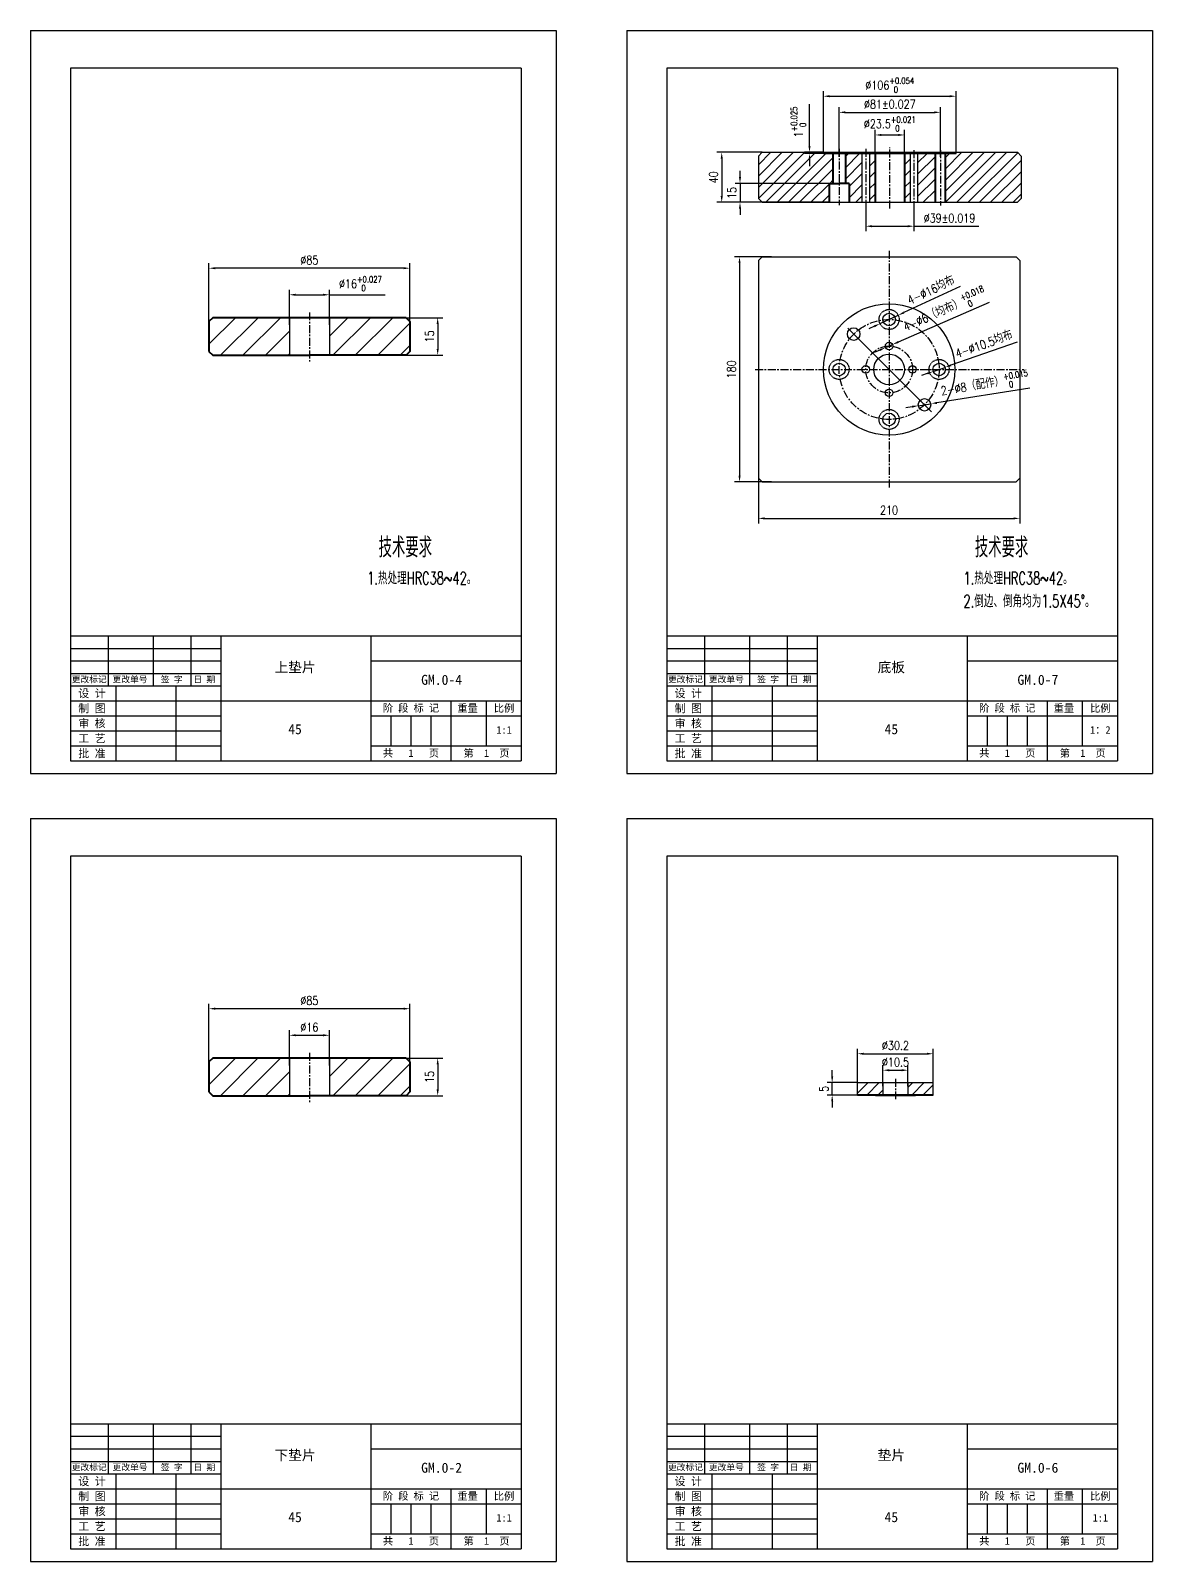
# Model space of a CAD drawing. Extents: x -23172 to -18855, y 7404 to 10591.
# Drawn here: x -19996 to -19547, y 9978 to 10590 of the extents above; entities that cross this region are included whole.
import ezdxf
from ezdxf.enums import TextEntityAlignment as Align

# ---------------------------------------------------------------- set-up
doc = ezdxf.new("R2010")
doc.units = 0
doc.header["$LTSCALE"] = 10
doc.linetypes.add('CENTER', pattern=[50.8, 31.75, -6.35, 6.35, -6.35])
doc.linetypes.add('DASHED', pattern=[0.75, 0.5, -0.25])
doc.layers.get('DEFPOINTS').update_dxf_attribs({"linetype": 'CONTINUOUS'})
for name, color, linetype in [('3中心线层', 1, 'CENTER'), ('6文字层', 3, 'CONTINUOUS'), ('7标注层', 4, 'CONTINUOUS'), ('CONT', 3, 'CONTINUOUS'), ('TEXT', 1, 'CONTINUOUS')]:
    doc.layers.add(name, color=color, linetype=linetype)
doc.layers.add('YELLOW', color=2, linetype='CONTINUOUS', lineweight=40)
doc.styles.add('CHINA1', font='')
doc.styles.add('PC_TEXTSTYLE', font='txt.shx', dxfattribs={"width": 0.8, "bigfont": 'hzfs.shx'})
doc.styles.get('CHINA1').set_extended_font_data('SimSun')
doc.dimstyles.new('TH_GBDIM', dxfattribs={"dimtxt": 3.5, "dimasz": 2.5, "dimexe": 2, "dimexo": 0, "dimgap": 1.5, "dimtad": 1, "dimdec": 1, "dimzin": 0, "dimdsep": 46, "dimtxsty": 'PC_TEXTSTYLE', "dimcen": 2.5, "dimadec": 0, "dimazin": 0, "dimtfac": 0.714286, "dimtdec": 4, "dimtmove": 0, "dimatfit": 3, "dimfxl": 1, "dimtolj": 1, "dimtzin": 0, "dimarcsym": 0})

# ---------------------------------------------------------------- blocks, each defined once
blk = doc.blocks.new('*D160')
at = {"layer": '7标注层', "color": 0, "lineweight": -2, "ltscale": 0.5}
for p, q in [((-19924.28, 10176.67), (-19924.28, 10200.95)), ((-19846.53, 10198.95), (-19921.78, 10198.95)), ((-19844.03, 10176.67), (-19844.03, 10200.95))]:
    blk.add_line(p, q, dxfattribs=at)
at = {"layer": '7标注层', "color": 0, "lineweight": -3, "ltscale": 0.5}
for points in [[(-19921.78, 10199.37), (-19921.78, 10198.54), (-19924.28, 10198.95)], [(-19846.53, 10199.37), (-19846.53, 10198.54), (-19844.03, 10198.95)]]:
    blk.add_solid(points, dxfattribs=at)
at = {"layer": 'DEFPOINTS', "color": 0, "lineweight": -3, "ltscale": 0.5}
for p in [(-19924.28, 10198.95), (-19924.28, 10176.67), (-19844.03, 10176.67)]:
    blk.add_point(p, dxfattribs=at)
at = {"layer": '7标注层', "color": 0, "lineweight": -3, "ltscale": 0.5, "insert": (-19884.16, 10202.2), "char_height": 3.5, "attachment_point": 5, "style": 'PC_TEXTSTYLE'}
blk.add_mtext('\\A1;%%c85{}{}', dxfattribs=at)
blk = doc.blocks.new('*D161')
at = {"layer": '7标注层', "color": 0, "lineweight": -2, "ltscale": 0.5}
for p, q in [((-19892.16, 10176.25), (-19892.16, 10190.33)), ((-19876.16, 10176.25), (-19876.16, 10190.33)), ((-19889.66, 10188.33), (-19878.66, 10188.33))]:
    blk.add_line(p, q, dxfattribs=at)
at = {"layer": '7标注层', "color": 0, "lineweight": -3, "ltscale": 0.5}
for points in [[(-19889.66, 10188.75), (-19889.66, 10187.92), (-19892.16, 10188.33)], [(-19878.66, 10188.75), (-19878.66, 10187.92), (-19876.16, 10188.33)]]:
    blk.add_solid(points, dxfattribs=at)
at = {"layer": 'DEFPOINTS', "color": 0, "lineweight": -3, "ltscale": 0.5}
for p in [(-19876.16, 10188.33), (-19892.16, 10176.25), (-19876.16, 10176.25)]:
    blk.add_point(p, dxfattribs=at)
at = {"layer": '7标注层', "color": 0, "lineweight": -3, "ltscale": 0.5, "insert": (-19884.16, 10191.58), "char_height": 3.5, "attachment_point": 5, "style": 'PC_TEXTSTYLE'}
blk.add_mtext('\\A1;%%c16{}{}', dxfattribs=at)
blk = doc.blocks.new('*D162')
at = {"layer": '7标注层', "color": 0, "lineweight": -2, "ltscale": 0.5}
for p, q in [((-19845.86, 10179.17), (-19830.87, 10179.17)), ((-19832.87, 10176.67), (-19832.87, 10166.67)), ((-19845.86, 10164.17), (-19830.87, 10164.17))]:
    blk.add_line(p, q, dxfattribs=at)
at = {"layer": '7标注层', "color": 0, "lineweight": -3, "ltscale": 0.5}
for points in [[(-19833.29, 10176.67), (-19832.45, 10176.67), (-19832.87, 10179.17)], [(-19833.29, 10166.67), (-19832.45, 10166.67), (-19832.87, 10164.17)]]:
    blk.add_solid(points, dxfattribs=at)
at = {"layer": 'DEFPOINTS', "color": 0, "lineweight": -3, "ltscale": 0.5}
for p in [(-19845.86, 10179.17), (-19845.86, 10164.17), (-19832.87, 10164.17)]:
    blk.add_point(p, dxfattribs=at)
at = {"layer": '7标注层', "color": 0, "lineweight": -3, "ltscale": 0.5, "insert": (-19836.12, 10171.67), "char_height": 3.5, "attachment_point": 5, "rotation": 90, "style": 'PC_TEXTSTYLE'}
blk.add_mtext('\\A1;15{}{}', dxfattribs=at)
blk = doc.blocks.new('*D163')
at = {"layer": '7标注层', "color": 0, "lineweight": -2, "ltscale": 0.5}
for p, q in [((-19924.28, 10472.73), (-19924.28, 10497.01)), ((-19844.03, 10472.73), (-19844.03, 10497.01)), ((-19846.53, 10495.01), (-19921.78, 10495.01))]:
    blk.add_line(p, q, dxfattribs=at)
at = {"layer": '7标注层', "color": 0, "lineweight": -3, "ltscale": 0.5}
for points in [[(-19921.78, 10495.43), (-19921.78, 10494.59), (-19924.28, 10495.01)], [(-19846.53, 10495.43), (-19846.53, 10494.59), (-19844.03, 10495.01)]]:
    blk.add_solid(points, dxfattribs=at)
at = {"layer": 'DEFPOINTS', "color": 0, "lineweight": -3, "ltscale": 0.5}
for p in [(-19924.28, 10495.01), (-19924.28, 10472.73), (-19844.03, 10472.73)]:
    blk.add_point(p, dxfattribs=at)
at = {"layer": '7标注层', "color": 0, "lineweight": -3, "ltscale": 0.5, "insert": (-19884.16, 10498.26), "char_height": 3.5, "attachment_point": 5, "style": 'PC_TEXTSTYLE'}
blk.add_mtext('\\A1;%%c85{}{}', dxfattribs=at)
blk = doc.blocks.new('*D165')
at = {"layer": '7标注层', "color": 0, "lineweight": -2, "ltscale": 0.5}
for p, q in [((-19845.86, 10475.23), (-19830.87, 10475.23)), ((-19832.87, 10472.73), (-19832.87, 10462.73)), ((-19845.86, 10460.23), (-19830.87, 10460.23))]:
    blk.add_line(p, q, dxfattribs=at)
at = {"layer": '7标注层', "color": 0, "lineweight": -3, "ltscale": 0.5}
for points in [[(-19833.29, 10472.73), (-19832.45, 10472.73), (-19832.87, 10475.23)], [(-19833.29, 10462.73), (-19832.45, 10462.73), (-19832.87, 10460.23)]]:
    blk.add_solid(points, dxfattribs=at)
at = {"layer": 'DEFPOINTS', "color": 0, "lineweight": -3, "ltscale": 0.5}
for p in [(-19845.86, 10475.23), (-19845.86, 10460.23), (-19832.87, 10460.23)]:
    blk.add_point(p, dxfattribs=at)
at = {"layer": '7标注层', "color": 0, "lineweight": -3, "ltscale": 0.5, "insert": (-19836.12, 10467.73), "char_height": 3.5, "attachment_point": 5, "rotation": 90, "style": 'PC_TEXTSTYLE'}
blk.add_mtext('\\A1;15{}{}', dxfattribs=at)
blk = doc.blocks.new('*D164')
at = {"layer": '7标注层', "color": 0, "lineweight": -2, "ltscale": 0.5}
for p, q in [((-19892.16, 10472.31), (-19892.16, 10486.39)), ((-19889.66, 10484.39), (-19878.66, 10484.39)), ((-19876.16, 10472.31), (-19876.16, 10486.39)), ((-19876.16, 10484.39), (-19853.86, 10484.39))]:
    blk.add_line(p, q, dxfattribs=at)
at = {"layer": '7标注层', "color": 0, "lineweight": -3, "ltscale": 0.5}
for points in [[(-19889.66, 10484.81), (-19889.66, 10483.97), (-19892.16, 10484.39)], [(-19878.66, 10484.81), (-19878.66, 10483.97), (-19876.16, 10484.39)]]:
    blk.add_solid(points, dxfattribs=at)
at = {"layer": 'DEFPOINTS', "color": 0, "lineweight": -3, "ltscale": 0.5}
for p in [(-19876.16, 10484.39), (-19892.16, 10472.31), (-19876.16, 10472.31)]:
    blk.add_point(p, dxfattribs=at)
at = {"layer": '7标注层', "color": 0, "lineweight": -3, "ltscale": 0.5, "insert": (-19863.76, 10488.81), "char_height": 3.5, "attachment_point": 5, "style": 'PC_TEXTSTYLE'}
blk.add_mtext('\\A1;%%c16{}{\\H0.7143x;\\S+0.027^  0;}', dxfattribs=at)
blk = doc.blocks.new('*D166')
at = {"layer": '7标注层', "color": 0, "lineweight": -2, "ltscale": 0.5}
for p, q in [((-19665.06, 10169.4), (-19665.06, 10182.94)), ((-19662.56, 10180.94), (-19637.31, 10180.94)), ((-19634.81, 10169.4), (-19634.81, 10182.94))]:
    blk.add_line(p, q, dxfattribs=at)
at = {"layer": '7标注层', "color": 0, "lineweight": -3, "ltscale": 0.5}
for points in [[(-19662.56, 10181.35), (-19662.56, 10180.52), (-19665.06, 10180.94)], [(-19637.31, 10181.35), (-19637.31, 10180.52), (-19634.81, 10180.94)]]:
    blk.add_solid(points, dxfattribs=at)
at = {"layer": 'DEFPOINTS', "color": 0, "lineweight": -3, "ltscale": 0.5}
for p in [(-19634.81, 10180.94), (-19665.06, 10169.4), (-19634.81, 10169.4)]:
    blk.add_point(p, dxfattribs=at)
at = {"layer": '7标注层', "color": 0, "lineweight": -3, "ltscale": 0.5, "insert": (-19649.93, 10184.19), "char_height": 3.5, "attachment_point": 5, "style": 'PC_TEXTSTYLE'}
blk.add_mtext('\\A1;%%c30.2{}{}', dxfattribs=at)
blk = doc.blocks.new('*D167')
at = {"layer": '7标注层', "color": 0, "lineweight": -2, "ltscale": 0.5}
for p, q in [((-19654.93, 10167.97), (-19654.93, 10176.35)), ((-19652.43, 10174.35), (-19647.43, 10174.35)), ((-19644.93, 10167.97), (-19644.93, 10176.35))]:
    blk.add_line(p, q, dxfattribs=at)
at = {"layer": '7标注层', "color": 0, "lineweight": -3, "ltscale": 0.5}
for points in [[(-19652.43, 10174.77), (-19652.43, 10173.93), (-19654.93, 10174.35)], [(-19647.43, 10174.77), (-19647.43, 10173.93), (-19644.93, 10174.35)]]:
    blk.add_solid(points, dxfattribs=at)
at = {"layer": 'DEFPOINTS', "color": 0, "lineweight": -3, "ltscale": 0.5}
for p in [(-19644.93, 10174.35), (-19654.93, 10167.97), (-19644.93, 10167.97)]:
    blk.add_point(p, dxfattribs=at)
at = {"layer": '7标注层', "color": 0, "lineweight": -3, "ltscale": 0.5, "insert": (-19649.93, 10177.6), "char_height": 3.5, "attachment_point": 5, "style": 'PC_TEXTSTYLE'}
blk.add_mtext('\\A1;%%c10.5{}{}', dxfattribs=at)
blk = doc.blocks.new('*D168')
at = {"layer": '7标注层', "color": 0, "lineweight": -2, "ltscale": 0.5}
for p, q in [((-19675.21, 10171.9), (-19675.21, 10174.4)), ((-19665.06, 10169.4), (-19677.21, 10169.4)), ((-19675.21, 10164.4), (-19675.21, 10169.4)), ((-19665.06, 10164.4), (-19677.21, 10164.4)), ((-19675.21, 10161.9), (-19675.21, 10159.4))]:
    blk.add_line(p, q, dxfattribs=at)
at = {"layer": '7标注层', "color": 0, "lineweight": -3, "ltscale": 0.5}
for points in [[(-19675.62, 10171.9), (-19674.79, 10171.9), (-19675.21, 10169.4)], [(-19675.62, 10161.9), (-19674.79, 10161.9), (-19675.21, 10164.4)]]:
    blk.add_solid(points, dxfattribs=at)
at = {"layer": 'DEFPOINTS', "color": 0, "lineweight": -3, "ltscale": 0.5}
for p in [(-19675.21, 10169.4), (-19665.06, 10169.4), (-19665.06, 10164.4)]:
    blk.add_point(p, dxfattribs=at)
at = {"layer": '7标注层', "color": 0, "lineweight": -3, "ltscale": 0.5, "insert": (-19678.46, 10166.9), "char_height": 3.5, "attachment_point": 5, "rotation": 90, "style": 'PC_TEXTSTYLE'}
blk.add_mtext('\\A1;5{}{}', dxfattribs=at)
blk = doc.blocks.new('*D169')
at = {"layer": '7标注层', "color": 0, "lineweight": -2, "ltscale": 0.5}
for p, q in [((-19699.47, 10499.54), (-19714.23, 10499.54)), ((-19712.23, 10497.04), (-19712.23, 10412.04)), ((-19699.47, 10409.54), (-19714.23, 10409.54))]:
    blk.add_line(p, q, dxfattribs=at)
at = {"layer": '7标注层', "color": 0, "lineweight": -3, "ltscale": 0.5}
for points in [[(-19712.65, 10497.04), (-19711.81, 10497.04), (-19712.23, 10499.54)], [(-19712.65, 10412.04), (-19711.81, 10412.04), (-19712.23, 10409.54)]]:
    blk.add_solid(points, dxfattribs=at)
at = {"layer": 'DEFPOINTS', "color": 0, "lineweight": -3, "ltscale": 0.5}
for p in [(-19699.47, 10499.54), (-19712.23, 10409.54), (-19699.47, 10409.54)]:
    blk.add_point(p, dxfattribs=at)
at = {"layer": '7标注层', "color": 0, "lineweight": -3, "ltscale": 0.5, "insert": (-19715.48, 10454.54), "char_height": 3.5, "attachment_point": 5, "rotation": 90, "style": 'PC_TEXTSTYLE'}
blk.add_mtext('\\A1;180{}{}', dxfattribs=at)
blk = doc.blocks.new('*D170')
at = {"layer": '7标注层', "color": 0, "lineweight": -2, "ltscale": 0.5}
for p, q in [((-19704.69, 10420.04), (-19704.69, 10392.98)), ((-19600.22, 10420.04), (-19600.22, 10392.98)), ((-19702.19, 10394.98), (-19602.72, 10394.98))]:
    blk.add_line(p, q, dxfattribs=at)
at = {"layer": '7标注层', "color": 0, "lineweight": -3, "ltscale": 0.5}
for points in [[(-19702.19, 10395.4), (-19702.19, 10394.57), (-19704.69, 10394.98)], [(-19602.72, 10395.4), (-19602.72, 10394.57), (-19600.22, 10394.98)]]:
    blk.add_solid(points, dxfattribs=at)
at = {"layer": 'DEFPOINTS', "color": 0, "lineweight": -3, "ltscale": 0.5}
for p in [(-19704.69, 10420.04), (-19600.22, 10420.04), (-19600.22, 10394.98)]:
    blk.add_point(p, dxfattribs=at)
at = {"layer": '7标注层', "color": 0, "lineweight": -3, "ltscale": 0.5, "insert": (-19652.46, 10398.23), "char_height": 3.5, "attachment_point": 5, "style": 'PC_TEXTSTYLE'}
blk.add_mtext('\\A1;210{}{}', dxfattribs=at)
blk = doc.blocks.new('*D171')
at = {"layer": '7标注层', "color": 0, "lineweight": -2, "ltscale": 0.5}
for p, q in [((-19672.44, 10539.58), (-19672.44, 10559.33)), ((-19631.94, 10539.58), (-19631.94, 10559.33)), ((-19669.94, 10557.33), (-19634.44, 10557.33))]:
    blk.add_line(p, q, dxfattribs=at)
at = {"layer": '7标注层', "color": 0, "lineweight": -3, "ltscale": 0.5}
for points in [[(-19669.94, 10557.75), (-19669.94, 10556.92), (-19672.44, 10557.33)], [(-19634.44, 10557.75), (-19634.44, 10556.92), (-19631.94, 10557.33)]]:
    blk.add_solid(points, dxfattribs=at)
at = {"layer": 'DEFPOINTS', "color": 0, "lineweight": -3, "ltscale": 0.5}
for p in [(-19631.94, 10557.33), (-19672.44, 10539.58), (-19631.94, 10539.58)]:
    blk.add_point(p, dxfattribs=at)
at = {"layer": '7标注层', "color": 0, "lineweight": -3, "ltscale": 0.5, "insert": (-19652.19, 10560.58), "char_height": 3.5, "attachment_point": 5, "style": 'PC_TEXTSTYLE'}
blk.add_mtext('\\A1;%%c81{}{%%p0.027}', dxfattribs=at)
blk = doc.blocks.new('*D172')
at = {"layer": '7标注层', "color": 0, "lineweight": -2, "ltscale": 0.5}
for p, q in [((-19658.06, 10536.26), (-19658.06, 10550.28)), ((-19655.56, 10548.28), (-19648.81, 10548.28)), ((-19646.31, 10536.26), (-19646.31, 10550.28))]:
    blk.add_line(p, q, dxfattribs=at)
at = {"layer": '7标注层', "color": 0, "lineweight": -3, "ltscale": 0.5}
for points in [[(-19655.56, 10548.69), (-19655.56, 10547.86), (-19658.06, 10548.28)], [(-19648.81, 10548.69), (-19648.81, 10547.86), (-19646.31, 10548.28)]]:
    blk.add_solid(points, dxfattribs=at)
at = {"layer": 'DEFPOINTS', "color": 0, "lineweight": -3, "ltscale": 0.5}
for p in [(-19646.31, 10548.28), (-19658.06, 10536.26), (-19646.31, 10536.26)]:
    blk.add_point(p, dxfattribs=at)
at = {"layer": '7标注层', "color": 0, "lineweight": -3, "ltscale": 0.5, "insert": (-19652.19, 10552.69), "char_height": 3.5, "attachment_point": 5, "style": 'PC_TEXTSTYLE'}
blk.add_mtext('\\A1;%%c23.5{}{\\H0.7143x;\\S+0.021^  0;}', dxfattribs=at)
blk = doc.blocks.new('*D173')
at = {"layer": '7标注层', "color": 0, "lineweight": -2, "ltscale": 0.5}
for p, q in [((-19661.81, 10520.3), (-19661.81, 10509.8)), ((-19642.56, 10520.3), (-19642.56, 10509.8)), ((-19659.31, 10511.8), (-19645.06, 10511.8)), ((-19642.56, 10511.8), (-19616.53, 10511.8))]:
    blk.add_line(p, q, dxfattribs=at)
at = {"layer": '7标注层', "color": 0, "lineweight": -3, "ltscale": 0.5}
for points in [[(-19659.31, 10512.22), (-19659.31, 10511.38), (-19661.81, 10511.8)], [(-19645.06, 10512.22), (-19645.06, 10511.38), (-19642.56, 10511.8)]]:
    blk.add_solid(points, dxfattribs=at)
at = {"layer": 'DEFPOINTS', "color": 0, "lineweight": -3, "ltscale": 0.5}
for p in [(-19661.81, 10520.3), (-19642.56, 10520.3), (-19642.56, 10511.8)]:
    blk.add_point(p, dxfattribs=at)
at = {"layer": '7标注层', "color": 0, "lineweight": -3, "ltscale": 0.5, "insert": (-19628.3, 10515.05), "char_height": 3.5, "attachment_point": 5, "style": 'PC_TEXTSTYLE'}
blk.add_mtext('\\A1;%%c39{}{%%p0.019}', dxfattribs=at)
blk = doc.blocks.new('*D174')
at = {"layer": '7标注层', "color": 0, "lineweight": -2, "ltscale": 0.5}
for p, q in [((-19596.18, 10447.08), (-19633.39, 10441.19)), ((-19643.26, 10439.62), (-19645.73, 10439.23)), ((-19640.79, 10440.02), (-19635.86, 10440.8))]:
    blk.add_line(p, q, dxfattribs=at)
at = {"layer": '7标注层', "color": 0, "lineweight": -3, "ltscale": 0.5}
for points in [[(-19633.45, 10441.6), (-19633.32, 10440.78), (-19635.86, 10440.8)], [(-19643.33, 10440.04), (-19643.2, 10439.21), (-19640.79, 10440.02)]]:
    blk.add_solid(points, dxfattribs=at)
at = {"layer": 'DEFPOINTS', "color": 0, "lineweight": -3, "ltscale": 0.5}
for p in [(-19640.79, 10440.02), (-19635.86, 10440.8)]:
    blk.add_point(p, dxfattribs=at)
at = {"layer": '7标注层', "color": 0, "lineweight": -3, "ltscale": 0.5, "insert": (-19614.24, 10448.69), "char_height": 3.5, "attachment_point": 5, "rotation": 8.99301, "style": 'PC_TEXTSTYLE'}
blk.add_mtext('\\A1;2-%%c8（配作）{}{\\H0.7143x;\\S+0.015^  0;}', dxfattribs=at)
blk = doc.blocks.new('*D175')
at = {"layer": '7标注层', "color": 0, "lineweight": -2, "ltscale": 0.5}
for p, q in [((-19624.07, 10487.69), (-19646.56, 10477.26)), ((-19658.35, 10471.78), (-19660.62, 10470.73)), ((-19656.08, 10472.84), (-19648.83, 10476.2))]:
    blk.add_line(p, q, dxfattribs=at)
at = {"layer": '7标注层', "color": 0, "lineweight": -3, "ltscale": 0.5}
for points in [[(-19658.53, 10472.16), (-19658.18, 10471.41), (-19656.08, 10472.84)], [(-19646.73, 10477.64), (-19646.38, 10476.88), (-19648.83, 10476.2)]]:
    blk.add_solid(points, dxfattribs=at)
at = {"layer": 'DEFPOINTS', "color": 0, "lineweight": -3, "ltscale": 0.5}
for p in [(-19656.08, 10472.84), (-19648.83, 10476.2)]:
    blk.add_point(p, dxfattribs=at)
at = {"layer": '7标注层', "color": 0, "lineweight": -3, "ltscale": 0.5, "insert": (-19635.68, 10486.23), "char_height": 3.5, "attachment_point": 5, "rotation": 24.89814, "style": 'PC_TEXTSTYLE'}
blk.add_mtext('\\A1;4-%%c16均布{}{}', dxfattribs=at)
blk = doc.blocks.new('*D176')
at = {"layer": '7标注层', "color": 0, "lineweight": -2, "ltscale": 0.5}
for p, q in [((-19612.42, 10481.35), (-19648.79, 10465.49)), ((-19656.12, 10462.3), (-19658.41, 10461.3)), ((-19653.83, 10463.3), (-19651.08, 10464.5))]:
    blk.add_line(p, q, dxfattribs=at)
at = {"layer": '7标注层', "color": 0, "lineweight": -3, "ltscale": 0.5}
for points in [[(-19648.95, 10465.88), (-19648.62, 10465.11), (-19651.08, 10464.5)], [(-19656.29, 10462.68), (-19655.96, 10461.92), (-19653.83, 10463.3)]]:
    blk.add_solid(points, dxfattribs=at)
at = {"layer": 'DEFPOINTS', "color": 0, "lineweight": -3, "ltscale": 0.5}
for p in [(-19653.83, 10463.3), (-19651.08, 10464.5)]:
    blk.add_point(p, dxfattribs=at)
at = {"layer": '7标注层', "color": 0, "lineweight": -3, "ltscale": 0.5, "insert": (-19630.3, 10478.37), "char_height": 3.5, "attachment_point": 5, "rotation": 23.55558, "style": 'PC_TEXTSTYLE'}
blk.add_mtext('\\A1;4-%%c6（均布）{}{\\H0.7143x;\\S+0.018^  0;}', dxfattribs=at)
blk = doc.blocks.new('*D177')
at = {"layer": '7标注层', "color": 0, "lineweight": -2, "ltscale": 0.5}
for p, q in [((-19601.28, 10465.49), (-19627.75, 10456.19)), ((-19634.83, 10453.71), (-19630.11, 10455.37)), ((-19637.19, 10452.88), (-19639.55, 10452.05))]:
    blk.add_line(p, q, dxfattribs=at)
at = {"layer": '7标注层', "color": 0, "lineweight": -3, "ltscale": 0.5}
for points in [[(-19637.33, 10453.27), (-19637.05, 10452.49), (-19634.83, 10453.71)], [(-19627.89, 10456.59), (-19627.62, 10455.8), (-19630.11, 10455.37)]]:
    blk.add_solid(points, dxfattribs=at)
at = {"layer": 'DEFPOINTS', "color": 0, "lineweight": -3, "ltscale": 0.5}
for p in [(-19634.83, 10453.71), (-19630.11, 10455.37)]:
    blk.add_point(p, dxfattribs=at)
at = {"layer": '7标注层', "color": 0, "lineweight": -3, "ltscale": 0.5, "insert": (-19614.52, 10464.61), "char_height": 3.5, "attachment_point": 5, "rotation": 19.34754, "style": 'PC_TEXTSTYLE'}
blk.add_mtext('\\A1;4-%%c10.5均布{}{}', dxfattribs=at)
blk = doc.blocks.new('*D178')
at = {"layer": '7标注层', "color": 0, "lineweight": -2, "ltscale": 0.5}
for p, q in [((-19712.04, 10531.41), (-19712.04, 10533.91)), ((-19676.44, 10528.91), (-19714.04, 10528.91)), ((-19712.04, 10528.91), (-19712.04, 10521.35)), ((-19676.44, 10521.35), (-19714.04, 10521.35)), ((-19712.04, 10518.85), (-19712.04, 10516.35))]:
    blk.add_line(p, q, dxfattribs=at)
at = {"layer": '7标注层', "color": 0, "lineweight": -3, "ltscale": 0.5}
for points in [[(-19712.46, 10531.41), (-19711.63, 10531.41), (-19712.04, 10528.91)], [(-19712.46, 10518.85), (-19711.63, 10518.85), (-19712.04, 10521.35)]]:
    blk.add_solid(points, dxfattribs=at)
at = {"layer": 'DEFPOINTS', "color": 0, "lineweight": -3, "ltscale": 0.5}
for p in [(-19676.44, 10528.91), (-19712.04, 10521.35), (-19676.44, 10521.35)]:
    blk.add_point(p, dxfattribs=at)
at = {"layer": '7标注层', "color": 0, "lineweight": -3, "ltscale": 0.5, "insert": (-19715.29, 10525.13), "char_height": 3.5, "attachment_point": 5, "rotation": 90, "style": 'PC_TEXTSTYLE'}
blk.add_mtext('\\A1;15{}{}', dxfattribs=at)
blk = doc.blocks.new('*D179')
at = {"layer": '7标注层', "color": 0, "lineweight": -2, "ltscale": 0.5}
for p, q in [((-19703.19, 10541.35), (-19721.36, 10541.35)), ((-19719.36, 10538.85), (-19719.36, 10523.85)), ((-19703.19, 10521.35), (-19721.36, 10521.35))]:
    blk.add_line(p, q, dxfattribs=at)
at = {"layer": '7标注层', "color": 0, "lineweight": -3, "ltscale": 0.5}
for points in [[(-19719.77, 10538.85), (-19718.94, 10538.85), (-19719.36, 10541.35)], [(-19719.77, 10523.85), (-19718.94, 10523.85), (-19719.36, 10521.35)]]:
    blk.add_solid(points, dxfattribs=at)
at = {"layer": 'DEFPOINTS', "color": 0, "lineweight": -3, "ltscale": 0.5}
for p in [(-19703.19, 10541.35), (-19719.36, 10521.35), (-19703.19, 10521.35)]:
    blk.add_point(p, dxfattribs=at)
at = {"layer": '7标注层', "color": 0, "lineweight": -3, "ltscale": 0.5, "insert": (-19722.61, 10531.35), "char_height": 3.5, "attachment_point": 5, "rotation": 90, "style": 'PC_TEXTSTYLE'}
blk.add_mtext('\\A1;40{}{}', dxfattribs=at)
blk = doc.blocks.new('*D233')
at = {"layer": '7标注层', "color": 0, "lineweight": -2, "ltscale": 0.5}
for p, q in [((-19678.69, 10540.85), (-19678.69, 10565.77)), ((-19676.19, 10563.77), (-19628.19, 10563.77)), ((-19625.69, 10540.85), (-19625.69, 10565.77))]:
    blk.add_line(p, q, dxfattribs=at)
at = {"layer": '7标注层', "color": 0, "lineweight": -3, "ltscale": 0.5}
for points in [[(-19676.19, 10564.19), (-19676.19, 10563.35), (-19678.69, 10563.77)], [(-19628.19, 10564.19), (-19628.19, 10563.35), (-19625.69, 10563.77)]]:
    blk.add_solid(points, dxfattribs=at)
at = {"layer": 'DEFPOINTS', "color": 0, "lineweight": -3, "ltscale": 0.5}
for p in [(-19625.69, 10563.77), (-19678.69, 10540.85), (-19625.69, 10540.85)]:
    blk.add_point(p, dxfattribs=at)
at = {"layer": '7标注层', "color": 0, "lineweight": -3, "ltscale": 0.5, "insert": (-19652.19, 10568.19), "char_height": 3.5, "attachment_point": 5, "style": 'PC_TEXTSTYLE'}
blk.add_mtext('\\A1;%%c106{}{\\H0.7143x;\\S+0.054^  0;}', dxfattribs=at)
blk = doc.blocks.new('*D234')
at = {"layer": '7标注层', "color": 0, "lineweight": -2, "ltscale": 0.5}
for p, q in [((-19684.27, 10543.85), (-19684.27, 10560.55)), ((-19678.69, 10541.35), (-19686.27, 10541.35)), ((-19678.69, 10540.85), (-19686.27, 10540.85)), ((-19684.27, 10540.85), (-19684.27, 10541.35)), ((-19684.27, 10538.35), (-19684.27, 10535.85))]:
    blk.add_line(p, q, dxfattribs=at)
at = {"layer": '7标注层', "color": 0, "lineweight": -3, "ltscale": 0.5}
for points in [[(-19684.68, 10543.85), (-19683.85, 10543.85), (-19684.27, 10541.35)], [(-19684.68, 10538.35), (-19683.85, 10538.35), (-19684.27, 10540.85)]]:
    blk.add_solid(points, dxfattribs=at)
at = {"layer": 'DEFPOINTS', "color": 0, "lineweight": -3, "ltscale": 0.5}
for p in [(-19684.27, 10541.35), (-19678.69, 10541.35), (-19678.69, 10540.85)]:
    blk.add_point(p, dxfattribs=at)
at = {"layer": '7标注层', "color": 0, "lineweight": -3, "ltscale": 0.5, "insert": (-19688.68, 10553.45), "char_height": 3.5, "attachment_point": 5, "rotation": 90, "style": 'PC_TEXTSTYLE'}
blk.add_mtext('\\A1;1{}{\\H0.7143x;\\S+0.025^  0;}', dxfattribs=at)

msp = doc.modelspace()

# ---------------------------------------------------------------- hatches: boundary and pattern name
at = {"layer": 'CONT', "lineweight": -3}
h = msp.add_hatch(dxfattribs=at)
h.set_pattern_fill('ANSI31', color=256, style=0)
h.paths.add_polyline_path([(-19629.94, 10521.35), (-19601.19, 10521.35), (-19599.69, 10522.85), (-19599.69, 10539.85), (-19601.19, 10541.35), (-19625.69, 10541.35), (-19625.69, 10540.85), (-19629.94, 10540.85)])
h.paths.add_polyline_path([(-19641.06, 10521.35), (-19633.94, 10521.35), (-19633.94, 10540.85), (-19641.06, 10540.85)])
h.paths.add_polyline_path([(-19644.06, 10540.85), (-19646.31, 10540.85), (-19646.31, 10521.35), (-19644.06, 10521.35)])
h.paths.add_polyline_path([(-19658.06, 10540.85), (-19660.31, 10540.85), (-19660.31, 10521.35), (-19658.06, 10521.35)])
h.paths.add_polyline_path([(-19663.31, 10540.85), (-19669.94, 10540.85), (-19669.94, 10528.91), (-19668.44, 10528.91), (-19668.44, 10521.35), (-19663.31, 10521.35)])
h.paths.add_polyline_path([(-19703.19, 10541.35), (-19704.69, 10539.85), (-19704.69, 10522.85), (-19703.19, 10521.35), (-19676.44, 10521.35), (-19676.44, 10528.91), (-19674.94, 10528.91), (-19674.94, 10540.85), (-19678.69, 10540.85), (-19678.69, 10541.35)])
at = {"layer": 'CONT'}
h = msp.add_hatch(dxfattribs=at)
h.set_pattern_fill('ANSI31', color=256, scale=2, style=0)
h.set_pattern_definition([(45, (0, 296.057), (-4.490128, 4.490128), [])])
h.paths.add_polyline_path([(-19876.16, 10475.23), (-19876.16, 10460.23), (-19845.53, 10460.23), (-19844.03, 10461.73), (-19844.03, 10473.73), (-19845.53, 10475.23)])
h.paths.add_polyline_path([(-19892.16, 10460.23), (-19892.16, 10475.23), (-19922.78, 10475.23), (-19924.28, 10473.73), (-19924.28, 10461.73), (-19922.78, 10460.23)])
h = msp.add_hatch(dxfattribs=at)
h.set_pattern_fill('ANSI31', color=256, scale=2, angle=9e-283, style=0)
h.paths.add_polyline_path([(-19876.16, 10179.17), (-19876.16, 10164.17), (-19845.53, 10164.17), (-19844.03, 10165.67), (-19844.03, 10177.67), (-19845.53, 10179.17)])
h.paths.add_polyline_path([(-19892.16, 10164.17), (-19892.16, 10179.17), (-19922.78, 10179.17), (-19924.28, 10177.67), (-19924.28, 10165.67), (-19922.78, 10164.17)])
h = msp.add_hatch(dxfattribs=at)
h.set_pattern_fill('ANSI31', color=256, style=0)
h.set_pattern_definition([(45, (1982.9476, 359.8853), (-2.24506403, 2.24506403), [])])
h.paths.add_polyline_path([(-19644.93, 10169.4), (-19644.93, 10164.4), (-19641.93, 10164.4), (-19634.81, 10164.4), (-19634.81, 10169.4)])
h.paths.add_polyline_path([(-19654.93, 10169.4), (-19665.06, 10169.4), (-19665.06, 10164.4), (-19654.93, 10164.4)])

# ---------------------------------------------------------------- linework, layer by layer
at = {"layer": '3中心线层', "ltscale": 0.01}
for p, q in [((-19672.44, 10542.71), (-19672.44, 10520.21)), ((-19661.81, 10542.71), (-19661.81, 10520.15)), ((-19652.19, 10518.93), (-19652.19, 10543.24)), ((-19642.56, 10542.16), (-19642.56, 10520.08)), ((-19631.94, 10542.16), (-19631.94, 10520.08)), ((-19652.46, 10501.96), (-19652.46, 10406.71)), ((-19884.16, 10477.36), (-19884.16, 10457.34)), ((-19706.02, 10454.54), (-19598.57, 10454.54)), ((-19884.16, 10181.31), (-19884.16, 10161.28)), ((-19649.93, 10170.86), (-19649.93, 10162.74))]:
    msp.add_line(p, q, dxfattribs=at)
at = {"layer": '3中心线层', "lineweight": -3}
msp.add_line((-19669.01, 10471.09), (-19635.57, 10437.65), dxfattribs=at)
at = {"layer": '3中心线层', "ltscale": 0.01}
for radius in [19.98, 9.36]:
    msp.add_circle((-19652.46, 10454.54), radius, dxfattribs=at)
at = {"layer": 'CONT', "lineweight": -3}
for p, q in [((-19964.56, 10348), (-19964.56, 10328)), ((-19946.56, 10348), (-19946.56, 10328)), ((-19931.56, 10348), (-19931.56, 10328)), ((-19919.56, 10348), (-19919.56, 10298)), ((-19859.56, 10348), (-19859.56, 10298)), ((-19726.24, 10348), (-19726.24, 10328)), ((-19708.24, 10348), (-19708.24, 10328)), ((-19693.24, 10348), (-19693.24, 10328)), ((-19681.24, 10348), (-19681.24, 10298)), ((-19621.24, 10348), (-19621.24, 10298)), ((-19979.56, 10343), (-19919.56, 10343)), ((-19979.56, 10338), (-19919.56, 10338)), ((-19859.56, 10338), (-19799.56, 10338)), ((-19741.24, 10343), (-19681.24, 10343)), ((-19741.24, 10338), (-19681.24, 10338)), ((-19621.24, 10338), (-19561.24, 10338)), ((-19979.56, 10333), (-19919.56, 10333)), ((-19741.24, 10333), (-19681.24, 10333)), ((-19961.56, 10328), (-19961.56, 10298)), ((-19937.56, 10328), (-19937.56, 10298)), ((-19723.24, 10328), (-19723.24, 10298)), ((-19699.24, 10328), (-19699.24, 10298)), ((-19979.56, 10322), (-19799.56, 10322)), ((-19827.56, 10322), (-19827.56, 10298)), ((-19813.56, 10322), (-19813.56, 10304)), ((-19741.24, 10322), (-19561.24, 10322)), ((-19589.24, 10322), (-19589.24, 10298)), ((-19575.24, 10322), (-19575.24, 10304)), ((-19979.56, 10316), (-19919.56, 10316)), ((-19859.56, 10316), (-19799.56, 10316)), ((-19851.56, 10316), (-19851.56, 10304)), ((-19843.56, 10316), (-19843.56, 10304)), ((-19835.56, 10316), (-19835.56, 10304)), ((-19741.24, 10316), (-19681.24, 10316)), ((-19621.24, 10316), (-19561.24, 10316)), ((-19613.24, 10316), (-19613.24, 10304)), ((-19605.24, 10316), (-19605.24, 10304)), ((-19597.24, 10316), (-19597.24, 10304)), ((-19979.56, 10310), (-19919.56, 10310)), ((-19741.24, 10310), (-19681.24, 10310)), ((-19979.56, 10304), (-19919.56, 10304)), ((-19859.56, 10304), (-19799.56, 10304)), ((-19741.24, 10304), (-19681.24, 10304)), ((-19621.24, 10304), (-19561.24, 10304)), ((-19964.56, 10032.98), (-19964.56, 10012.98)), ((-19946.56, 10032.98), (-19946.56, 10012.98)), ((-19931.56, 10032.98), (-19931.56, 10012.98)), ((-19919.56, 10032.98), (-19919.56, 9982.98)), ((-19859.56, 10032.98), (-19859.56, 9982.98)), ((-19726.24, 10032.98), (-19726.24, 10012.98)), ((-19708.24, 10032.98), (-19708.24, 10012.98)), ((-19693.24, 10032.98), (-19693.24, 10012.98)), ((-19681.24, 10032.98), (-19681.24, 9982.98)), ((-19621.24, 10032.98), (-19621.24, 9982.98)), ((-19979.56, 10027.98), (-19919.56, 10027.98)), ((-19741.24, 10027.98), (-19681.24, 10027.98)), ((-19979.56, 10022.98), (-19919.56, 10022.98)), ((-19859.56, 10022.98), (-19799.56, 10022.98)), ((-19741.24, 10022.98), (-19681.24, 10022.98)), ((-19621.24, 10022.98), (-19561.24, 10022.98)), ((-19979.56, 10017.98), (-19919.56, 10017.98)), ((-19961.56, 10012.98), (-19961.56, 9982.98)), ((-19937.56, 10012.98), (-19937.56, 9982.98)), ((-19741.24, 10017.98), (-19681.24, 10017.98)), ((-19723.24, 10012.98), (-19723.24, 9982.98)), ((-19699.24, 10012.98), (-19699.24, 9982.98)), ((-19979.56, 10006.98), (-19799.56, 10006.98)), ((-19827.56, 10006.98), (-19827.56, 9982.98)), ((-19813.56, 10006.98), (-19813.56, 9988.98)), ((-19741.24, 10006.98), (-19561.24, 10006.98)), ((-19589.24, 10006.98), (-19589.24, 9982.98)), ((-19575.24, 10006.98), (-19575.24, 9988.98)), ((-19979.56, 10000.98), (-19919.56, 10000.98)), ((-19859.56, 10000.98), (-19799.56, 10000.98)), ((-19851.56, 10000.98), (-19851.56, 9988.98)), ((-19843.56, 10000.98), (-19843.56, 9988.98)), ((-19835.56, 10000.98), (-19835.56, 9988.98)), ((-19741.24, 10000.98), (-19681.24, 10000.98)), ((-19621.24, 10000.98), (-19561.24, 10000.98)), ((-19613.24, 10000.98), (-19613.24, 9988.98)), ((-19605.24, 10000.98), (-19605.24, 9988.98)), ((-19597.24, 10000.98), (-19597.24, 9988.98)), ((-19979.56, 9994.98), (-19919.56, 9994.98)), ((-19741.24, 9994.98), (-19681.24, 9994.98)), ((-19979.56, 9988.98), (-19919.56, 9988.98)), ((-19859.56, 9988.98), (-19799.56, 9988.98)), ((-19741.24, 9988.98), (-19681.24, 9988.98)), ((-19621.24, 9988.98), (-19561.24, 9988.98))]:
    msp.add_line(p, q, dxfattribs=at)
at = {"layer": 'DEFPOINTS', "lineweight": -3}
for p, q in [((-19995.56, 10590), (-19995.56, 10293)), ((-19995.56, 10590), (-19785.56, 10590)), ((-19785.56, 10590), (-19785.56, 10293)), ((-19757.24, 10590), (-19757.24, 10293)), ((-19757.24, 10590), (-19547.24, 10590)), ((-19547.24, 10590), (-19547.24, 10293)), ((-19995.56, 10293), (-19785.56, 10293)), ((-19757.24, 10293), (-19547.24, 10293)), ((-19995.56, 10274.98), (-19995.56, 9977.98)), ((-19995.56, 10274.98), (-19785.56, 10274.98)), ((-19785.56, 10274.98), (-19785.56, 9977.98)), ((-19757.24, 10274.98), (-19757.24, 9977.98)), ((-19757.24, 10274.98), (-19547.24, 10274.98)), ((-19547.24, 10274.98), (-19547.24, 9977.98)), ((-19995.56, 9977.98), (-19785.56, 9977.98)), ((-19757.24, 9977.98), (-19547.24, 9977.98))]:
    msp.add_line(p, q, dxfattribs=at)
at = {"layer": 'YELLOW', "lineweight": -3}
for p, q in [((-19979.56, 10575), (-19979.56, 10298)), ((-19799.56, 10575), (-19979.56, 10575)), ((-19799.56, 10575), (-19799.56, 10298)), ((-19741.24, 10575), (-19741.24, 10298)), ((-19561.24, 10575), (-19741.24, 10575)), ((-19561.24, 10575), (-19561.24, 10298)), ((-19979.56, 10348), (-19799.56, 10348)), ((-19741.24, 10348), (-19561.24, 10348)), ((-19979.56, 10328), (-19919.56, 10328)), ((-19741.24, 10328), (-19681.24, 10328)), ((-19979.56, 10298), (-19799.56, 10298)), ((-19741.24, 10298), (-19561.24, 10298)), ((-19979.56, 10259.98), (-19979.56, 9982.98)), ((-19799.56, 10259.98), (-19979.56, 10259.98)), ((-19799.56, 10259.98), (-19799.56, 9982.98)), ((-19741.24, 10259.98), (-19741.24, 9982.98)), ((-19561.24, 10259.98), (-19741.24, 10259.98)), ((-19561.24, 10259.98), (-19561.24, 9982.98)), ((-19979.56, 10032.98), (-19799.56, 10032.98)), ((-19741.24, 10032.98), (-19561.24, 10032.98)), ((-19979.56, 10012.98), (-19919.56, 10012.98)), ((-19741.24, 10012.98), (-19681.24, 10012.98)), ((-19979.56, 9982.98), (-19799.56, 9982.98)), ((-19741.24, 9982.98), (-19561.24, 9982.98))]:
    msp.add_line(p, q, dxfattribs=at)
at = {"layer": 'YELLOW', "lineweight": -3, "ltscale": 0.5}
for p, q in [((-19703.19, 10541.35), (-19704.69, 10539.85)), ((-19704.69, 10539.85), (-19704.69, 10522.85)), ((-19703.19, 10541.35), (-19601.19, 10541.35)), ((-19678.69, 10540.85), (-19678.69, 10541.35)), ((-19678.69, 10540.85), (-19625.69, 10540.85)), ((-19663.31, 10540.85), (-19663.31, 10521.35)), ((-19660.31, 10540.85), (-19660.31, 10521.35)), ((-19644.06, 10540.85), (-19644.06, 10521.35)), ((-19641.06, 10540.85), (-19641.06, 10521.35)), ((-19625.69, 10540.85), (-19625.69, 10541.35)), ((-19601.19, 10541.35), (-19599.69, 10539.85)), ((-19599.69, 10539.85), (-19599.69, 10522.85)), ((-19704.69, 10522.85), (-19703.19, 10521.35)), ((-19703.19, 10521.35), (-19601.19, 10521.35)), ((-19599.69, 10522.85), (-19601.19, 10521.35)), ((-19703.19, 10499.54), (-19704.69, 10498.04)), ((-19704.69, 10498.04), (-19704.69, 10411.04)), ((-19703.19, 10499.54), (-19601.72, 10499.54)), ((-19601.72, 10499.54), (-19600.22, 10498.04)), ((-19600.22, 10498.04), (-19600.22, 10411.04)), ((-19892.16, 10475.23), (-19892.16, 10460.23)), ((-19876.16, 10475.23), (-19876.16, 10460.23)), ((-19704.69, 10411.04), (-19703.19, 10409.54)), ((-19600.22, 10411.04), (-19601.72, 10409.54)), ((-19703.19, 10409.54), (-19601.72, 10409.54)), ((-19892.16, 10179.17), (-19892.16, 10164.17)), ((-19876.16, 10179.17), (-19876.16, 10164.17)), ((-19665.06, 10164.4), (-19665.06, 10169.4)), ((-19665.06, 10169.4), (-19634.81, 10169.4)), ((-19654.93, 10169.4), (-19654.93, 10164.4)), ((-19644.93, 10169.4), (-19644.93, 10164.4)), ((-19634.81, 10164.4), (-19634.81, 10169.4))]:
    msp.add_line(p, q, dxfattribs=at)
at = {"layer": 'YELLOW', "lineweight": 40, "ltscale": 7}
for p, q in [((-19674.94, 10540.85), (-19674.94, 10528.91)), ((-19669.94, 10540.85), (-19669.94, 10528.91)), ((-19658.06, 10541.35), (-19658.06, 10521.35)), ((-19646.31, 10541.35), (-19646.31, 10521.35)), ((-19633.94, 10521.35), (-19633.94, 10540.85)), ((-19629.94, 10521.35), (-19629.94, 10540.85)), ((-19676.44, 10528.91), (-19676.44, 10521.35)), ((-19676.44, 10528.91), (-19672.44, 10528.91)), ((-19668.44, 10528.91), (-19672.44, 10528.91)), ((-19668.44, 10528.91), (-19668.44, 10521.35)), ((-19922.78, 10475.23), (-19924.28, 10473.73)), ((-19924.28, 10473.73), (-19924.28, 10461.73)), ((-19845.53, 10475.23), (-19922.78, 10475.23)), ((-19845.53, 10475.23), (-19844.03, 10473.73)), ((-19844.03, 10473.73), (-19844.03, 10461.73)), ((-19924.28, 10461.73), (-19922.78, 10460.23)), ((-19922.78, 10460.23), (-19884.16, 10460.23)), ((-19845.53, 10460.23), (-19884.16, 10460.23)), ((-19844.03, 10461.73), (-19845.53, 10460.23)), ((-19922.78, 10179.17), (-19924.28, 10177.67)), ((-19845.53, 10179.17), (-19922.78, 10179.17)), ((-19845.53, 10179.17), (-19844.03, 10177.67)), ((-19924.28, 10177.67), (-19924.28, 10165.67)), ((-19844.03, 10177.67), (-19844.03, 10165.67)), ((-19924.28, 10165.67), (-19922.78, 10164.17)), ((-19922.78, 10164.17), (-19884.16, 10164.17)), ((-19845.53, 10164.17), (-19884.16, 10164.17)), ((-19844.03, 10165.67), (-19845.53, 10164.17)), ((-19634.81, 10164.4), (-19665.06, 10164.4)), ((-19657.93, 10164.4), (-19641.93, 10164.4))]:
    msp.add_line(p, q, dxfattribs=at)
at = {"layer": 'YELLOW', "lineweight": -3, "ltscale": 0.5}
for centre, radius in [((-19652.46, 10454.54), 26.23), ((-19652.46, 10474.52), 2.5), ((-19666.59, 10468.67), 2.5), ((-19652.46, 10454.54), 6.14), ((-19652.46, 10463.9), 1.5), ((-19672.44, 10454.54), 2.5), ((-19661.81, 10454.54), 1.5), ((-19643.1, 10454.54), 1.5), ((-19632.47, 10454.54), 2.5), ((-19652.46, 10445.18), 1.5), ((-19638.32, 10440.41), 2.5), ((-19652.46, 10434.55), 2.5)]:
    msp.add_circle(centre, radius, dxfattribs=at)
at = {"layer": 'YELLOW', "color": 6, "linetype": 'DASHED', "lineweight": -3, "ltscale": 0.05}
for centre in [(-19652.46, 10474.52), (-19672.44, 10454.54), (-19632.47, 10454.54), (-19652.46, 10434.55)]:
    msp.add_circle(centre, 4, dxfattribs=at)

# ---------------------------------------------------------------- texts
at = {"layer": '6文字层', "lineweight": -3, "ltscale": 0.5, "style": 'PC_TEXTSTYLE', "width": 0.667}
for s, height, p in [('技术要求', 8, (-19856.49, 10379.39)), ('技术要求', 8, (-19618.17, 10379.39)), ('1.热处理HRC38~42。', 5, (-19861.04, 10368.61)), ('1.热处理HRC38~42。', 5, (-19622.72, 10368.61)), ('2.倒边、倒角均为1.5X45%%D。', 5, (-19622.72, 10359.41))]:
    msp.add_text(s, height=height, dxfattribs=at).set_placement(p)
at = {"layer": 'TEXT', "lineweight": -3, "style": 'CHINA1'}
for s, height, p in [('上垫片', 4, (-19889.89, 10333.48)), ('底板', 4, (-19651.57, 10333.48)), ('更改标记', 2.5, (-19972.16, 10329.37)), ('更改单号', 2.5, (-19955.83, 10329.37)), ('签 字', 2.5, (-19939.16, 10329.37)), ('日 期', 2.5, (-19926.14, 10329.37)), ('GM.0-4', 4, (-19831.31, 10328.44)), ('更改标记', 2.5, (-19733.84, 10329.37)), ('更改单号', 2.5, (-19717.51, 10329.37)), ('签 字', 2.5, (-19700.84, 10329.37)), ('日 期', 2.5, (-19687.82, 10329.37)), ('GM.0-7', 4, (-19592.99, 10328.44)), ('阶 段 标 记', 3, (-19843.53, 10317.65)), ('重量', 3, (-19820.91, 10317.6)), ('比例', 3, (-19806.35, 10317.6)), ('阶 段 标 记', 3, (-19605.21, 10317.65)), ('重量', 3, (-19582.59, 10317.6)), ('比例', 3, (-19568.03, 10317.6)), ('45', 4, (-19889.89, 10308.71)), ('1:1', 3, (-19806.35, 10308.91)), ('45', 4, (-19651.57, 10308.71)), ('1：2', 3, (-19568.03, 10308.91)), ('共   1   页', 3, (-19843.53, 10299.65)), ('第  1  页', 3, (-19813.36, 10299.65)), ('共   1   页', 3, (-19605.21, 10299.65)), ('第  1  页', 3, (-19575.04, 10299.65)), ('下垫片', 4, (-19889.89, 10018.46)), ('垫片', 4, (-19651.57, 10018.46)), ('更改标记', 2.5, (-19972.16, 10014.35)), ('更改单号', 2.5, (-19955.83, 10014.35)), ('签 字', 2.5, (-19939.16, 10014.35)), ('日 期', 2.5, (-19926.14, 10014.35)), ('GM.0-2', 4, (-19831.31, 10013.42)), ('更改标记', 2.5, (-19733.84, 10014.35)), ('更改单号', 2.5, (-19717.51, 10014.35)), ('签 字', 2.5, (-19700.84, 10014.35)), ('日 期', 2.5, (-19687.82, 10014.35)), ('GM.0-6', 4, (-19592.99, 10013.42)), ('阶 段 标 记', 3, (-19843.53, 10002.63)), ('重量', 3, (-19820.91, 10002.57)), ('比例', 3, (-19806.35, 10002.57)), ('阶 段 标 记', 3, (-19605.21, 10002.63)), ('重量', 3, (-19582.59, 10002.57)), ('比例', 3, (-19568.03, 10002.57)), ('45', 4, (-19889.89, 9993.68)), ('1:1', 3, (-19806.35, 9993.89)), ('45', 4, (-19651.57, 9993.68)), ('1:1', 3, (-19568.03, 9993.89)), ('共   1   页', 3, (-19843.53, 9984.63)), ('第  1  页', 3, (-19813.36, 9984.63)), ('共   1   页', 3, (-19605.21, 9984.63)), ('第  1  页', 3, (-19575.04, 9984.63))]:
    msp.add_text(s, height=height, dxfattribs=at).set_placement(p, align=Align.CENTER)
for s, p in [('设 计', (-19976.49, 10323.42)), ('设 计', (-19738.17, 10323.42)), ('制 图', (-19976.49, 10317.42)), ('制 图', (-19738.17, 10317.42)), ('审 核', (-19976.49, 10311.42)), ('审 核', (-19738.17, 10311.42)), ('工 艺', (-19976.49, 10305.42)), ('工 艺', (-19738.17, 10305.42)), ('批 准', (-19976.49, 10299.42)), ('批 准', (-19738.17, 10299.42)), ('设 计', (-19976.49, 10008.4)), ('设 计', (-19738.17, 10008.4)), ('制 图', (-19976.49, 10002.4)), ('制 图', (-19738.17, 10002.4)), ('审 核', (-19976.49, 9996.4)), ('审 核', (-19738.17, 9996.4)), ('工 艺', (-19976.49, 9990.4)), ('工 艺', (-19738.17, 9990.4)), ('批 准', (-19976.49, 9984.4)), ('批 准', (-19738.17, 9984.4))]:
    msp.add_text(s, height=3.2, dxfattribs=at).set_placement(p)

# ---------------------------------------------------------------- dimensions: what is measured, and where the dimension line sits
at = {"layer": '7标注层', "lineweight": -3, "ltscale": 0.5}
dim = msp.add_linear_dim(base=(-19625.69, 10563.77), p1=(-19678.69, 10540.85), p2=(-19625.69, 10540.85), text='%%c106{}{\\H0.7143x;\\S+0.054^  0;}', dimstyle='TH_GBDIM', dxfattribs=at)
dim.commit()
dim.dimension.update_dxf_attribs({"geometry": '*D233', "text_midpoint": (-19652.19, 10568.19)})
dim = msp.add_linear_dim(base=(-19684.27, 10541.35), p1=(-19678.69, 10540.85), p2=(-19678.69, 10541.35), angle=90, text='1{}{\\H0.7143x;\\S+0.025^  0;}', dimstyle='TH_GBDIM', dxfattribs=at)
dim.commit()
dim.dimension.update_dxf_attribs({"geometry": '*D234', "text_midpoint": (-19688.68, 10553.45)})
for base, p1, p2, angle, text, picture, middle in [((-19631.94, 10557.33), (-19672.44, 10539.58), (-19631.94, 10539.58), 180, '%%c81{}{%%p0.027}', '*D171', (-19652.19, 10560.58)), ((-19719.36, 10521.35), (-19703.19, 10541.35), (-19703.19, 10521.35), 90, '40{}{}', '*D179', (-19722.61, 10531.35)), ((-19712.04, 10521.35), (-19676.44, 10528.91), (-19676.44, 10521.35), 90, '15{}{}', '*D178', (-19715.29, 10525.13)), ((-19642.56, 10511.8), (-19661.81, 10520.3), (-19642.56, 10520.3), 180, '%%c39{}{%%p0.019}', '*D173', (-19628.3, 10515.05)), ((-19712.23, 10409.54), (-19699.47, 10499.54), (-19699.47, 10409.54), 90, '180{}{}', '*D169', (-19715.48, 10454.54)), ((-19876.16, 10484.39), (-19892.16, 10472.31), (-19876.16, 10472.31), 180, '%%c16{}{\\H0.7143x;\\S+0.027^  0;}', '*D164', (-19863.76, 10488.81)), ((-19832.87, 10460.23), (-19845.86, 10475.23), (-19845.86, 10460.23), 90, '15{}{}', '*D165', (-19836.12, 10467.73)), ((-19600.22, 10394.98), (-19704.69, 10420.04), (-19600.22, 10420.04), 180, '210{}{}', '*D170', (-19652.46, 10398.23)), ((-19876.16, 10188.33), (-19892.16, 10176.25), (-19876.16, 10176.25), 180, '%%c16{}{}', '*D161', (-19884.16, 10191.58)), ((-19832.87, 10164.17), (-19845.86, 10179.17), (-19845.86, 10164.17), 90, '15{}{}', '*D162', (-19836.12, 10171.67))]:
    dim = msp.add_linear_dim(base=base, p1=p1, p2=p2, angle=angle, text=text, dimstyle='TH_GBDIM', override={"dimgap": 1.5, "dimtad": 1, "dimjust": 0, "dimdec": 1, "dimlfac": 1, "dimse1": 0, "dimse2": 0, "dimsd1": 0, "dimsd2": 0}, dxfattribs=at)
    dim.commit()
    dim.dimension.update_dxf_attribs({"geometry": picture, "text_midpoint": middle})
for base, p1, p2, angle, text, picture, middle in [((-19646.31, 10548.28), (-19658.06, 10536.26), (-19646.31, 10536.26), 180, '%%c23.5{}{\\H0.7143x;\\S+0.021^  0;}', '*D172', (-19652.19, 10548.28)), ((-19644.93, 10174.35), (-19654.93, 10167.97), (-19644.93, 10167.97), 180, '%%c10.5{}{}', '*D167', (-19649.93, 10174.35)), ((-19675.21, 10169.4), (-19665.06, 10164.4), (-19665.06, 10169.4), 90, '5{}{}', '*D168', (-19675.21, 10166.9))]:
    dim = msp.add_linear_dim(base=base, p1=p1, p2=p2, angle=angle, text=text, dimstyle='TH_GBDIM', override={"dimgap": 1.5, "dimtad": 1, "dimjust": 0, "dimdec": 1, "dimlfac": 1, "dimse1": 0, "dimse2": 0, "dimsd1": 0, "dimsd2": 0}, dxfattribs=at)
    dim.commit()
    dim.dimension.update_dxf_attribs({"geometry": picture, "text_midpoint": middle, "dimtype": 160})
for base, p1, p2, text, picture, middle in [((-19924.28, 10495.01), (-19844.03, 10472.73), (-19924.28, 10472.73), '%%c85{}{}', '*D163', (-19884.16, 10498.26)), ((-19924.28, 10198.95), (-19844.03, 10176.67), (-19924.28, 10176.67), '%%c85{}{}', '*D160', (-19884.16, 10202.2)), ((-19634.80666103, 10180.93554875), (-19665.05666103, 10169.39622401), (-19634.80666103, 10169.39622401), '%%c<>{}{}', '*D166', (-19649.93166103, 10184.18554875))]:
    dim = msp.add_linear_dim(base=base, p1=p1, p2=p2, text=text, dimstyle='TH_GBDIM', override={"dimgap": 1.5, "dimtad": 1, "dimjust": 0, "dimdec": 1, "dimlfac": 1, "dimse1": 0, "dimse2": 0, "dimsd1": 0, "dimsd2": 0}, dxfattribs=at)
    dim.commit()
    dim.dimension.update_dxf_attribs({"geometry": picture, "text_midpoint": middle})
for p1, p2, text, picture, middle in [((-19656.08, 10472.84), (-19648.83, 10476.2), '4-%%c16均布{}{}', '*D175', (-19635.68, 10486.23)), ((-19634.83, 10453.71), (-19630.11, 10455.37), '4-%%c10.5均布{}{}', '*D177', (-19614.52, 10464.61)), ((-19640.79, 10440.02), (-19635.86, 10440.8), '2-%%c8（配作）{}{\\H0.7143x;\\S+0.015^  0;}', '*D174', (-19614.24, 10448.69))]:
    dim = msp.add_diameter_dim_2p(p1=p1, p2=p2, text=text, dimstyle='TH_GBDIM', override={"dimgap": 1.5, "dimtad": 1, "dimjust": 0, "dimtih": 0, "dimtoh": 0, "dimdec": 1, "dimlfac": 1, "dimse1": 0, "dimse2": 0, "dimsd1": 0, "dimsd2": 0, "dimtix": 0, "dimtofl": 1, "dimatfit": 3}, dxfattribs=at)
    dim.commit()
    dim.dimension.update_dxf_attribs({"geometry": picture, "text_midpoint": middle})
dim = msp.add_diameter_dim_2p(p1=(-19653.83, 10463.3), p2=(-19651.08, 10464.5), text='4-%%c6（均布）{}{\\H0.7143x;\\S+0.018^  0;}', dimstyle='TH_GBDIM', override={"dimgap": 1.5, "dimtad": 1, "dimjust": 0, "dimtih": 0, "dimtoh": 0, "dimdec": 1, "dimlfac": 1, "dimse1": 0, "dimse2": 0, "dimsd1": 0, "dimsd2": 0, "dimtix": 0, "dimtofl": 1, "dimatfit": 3}, dxfattribs=at)
dim.commit()
dim.dimension.update_dxf_attribs({"geometry": '*D176', "text_midpoint": (-19628.54, 10474.32), "dimtype": 163})

doc.saveas('drawing.dxf')
